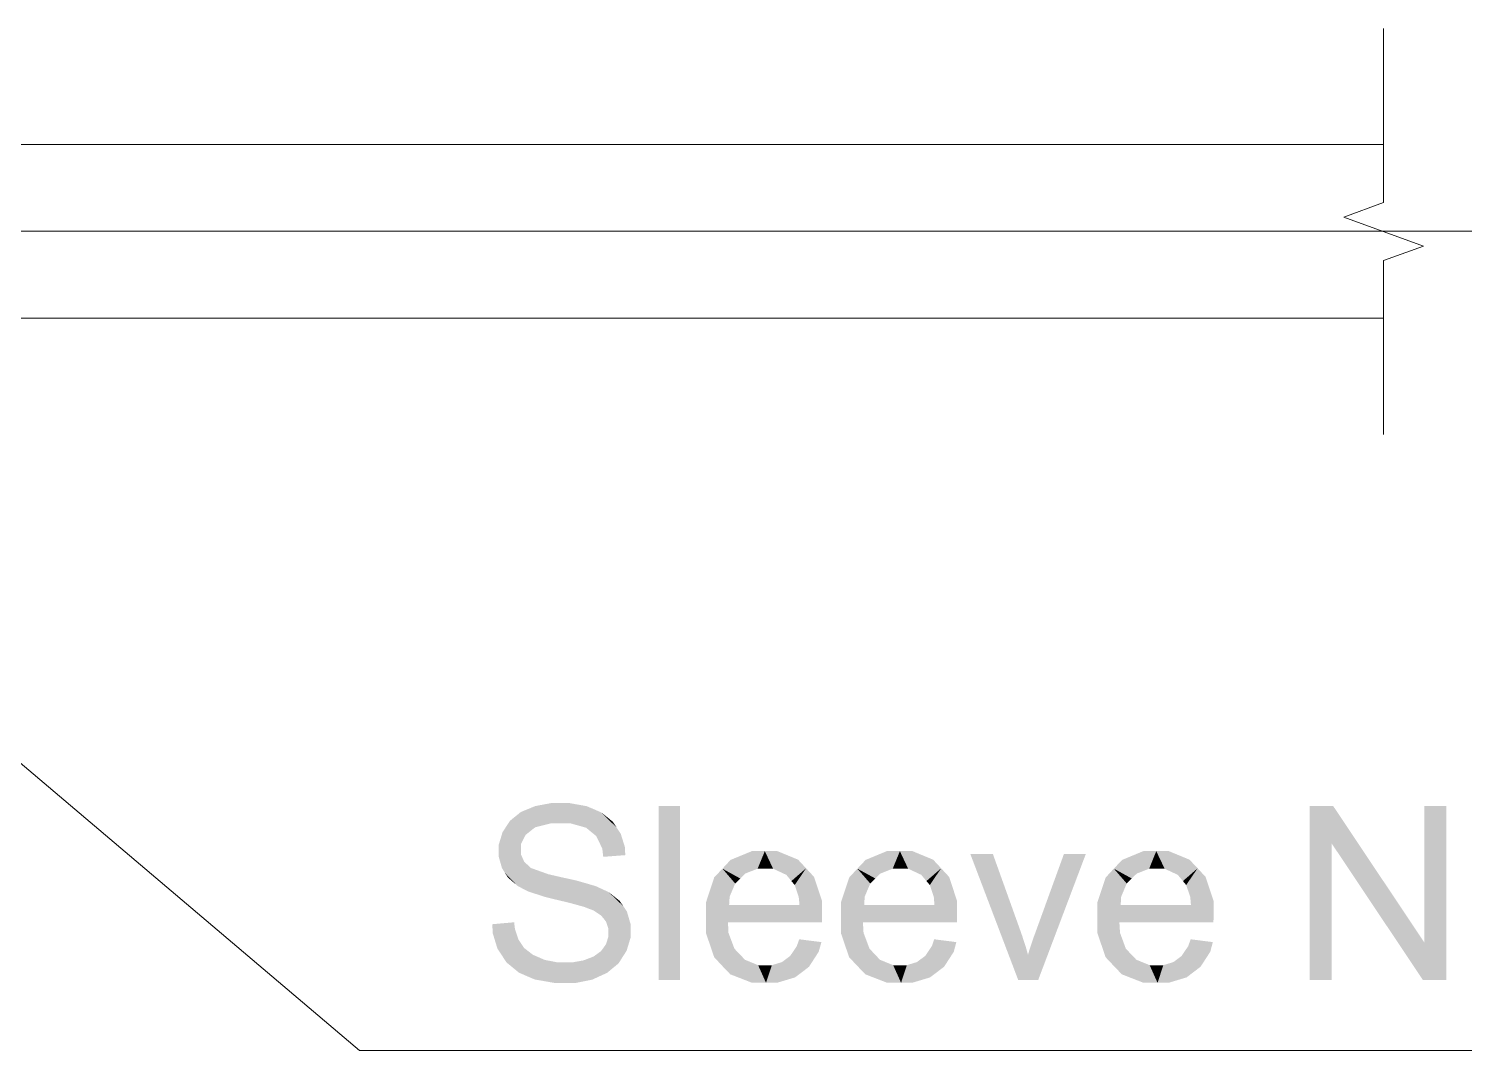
# Model space of a CAD drawing. Header units: millimetres. Extents: x 2 to 579, y 1 to 405.
# Drawn here: x 230.68 to 241.82, y 91.33 to 99.26 of the extents above; entities that cross this region are included whole.
import ezdxf

# ---------------------------------------------------------------- set-up
doc = ezdxf.new("R2010")
doc.units = ezdxf.units.MM
doc.linetypes.add('XKITLINE00', pattern=[0])
doc.layers.add('LinkedObject', color=7, linetype='Continuous', lineweight=0)

# ---------------------------------------------------------------- blocks, each defined once
blk = doc.blocks.new('*A4')
at = {"layer": 'LinkedObject'}
for points in [[(234.735, 93.246), (234.729, 93.088), (234.612, 93.223)], [(234.804, 93.246), (234.729, 93.088), (234.735, 93.246)], [(234.729, 93.088), (234.804, 93.246), (234.81, 93.088)], [(234.804, 93.246), (234.888, 93.088), (234.81, 93.088)], [(235.011, 93.222), (234.804, 93.246), (234.878, 93.246)], [(235.068, 93.198), (234.804, 93.246), (235.011, 93.222)], [(235.006, 93.055), (234.804, 93.246), (235.068, 93.198)], [(234.888, 93.088), (234.804, 93.246), (235.006, 93.055)], [(234.5, 93.177), (234.574, 93.029), (234.416, 93.109)], [(234.611, 93.058), (234.5, 93.177), (234.556, 93.2)], [(234.574, 93.029), (234.5, 93.177), (234.611, 93.058)], [(234.612, 93.223), (234.729, 93.088), (234.556, 93.2)], [(234.556, 93.2), (234.729, 93.088), (234.611, 93.058)], [(235.068, 93.198), (235.046, 93.022), (235.006, 93.055)], [(235.125, 93.173), (235.046, 93.022), (235.068, 93.198)], [(235.046, 93.022), (235.125, 93.173), (235.085, 92.99)], [(235.085, 92.99), (235.125, 93.173), (235.244, 93.055)], [(235.244, 93.055), (235.125, 93.173), (235.213, 93.102)], [(235.736, 93.223), (235.57, 91.873), (235.57, 93.223)], [(235.736, 91.873), (235.57, 91.873), (235.736, 93.223)], [(240.62, 93.223), (240.791, 92.933), (240.62, 91.873)], [(240.791, 92.933), (240.62, 93.223), (240.803, 93.223)], [(240.791, 92.933), (240.803, 93.223), (241.499, 91.873)], [(241.499, 91.873), (240.803, 93.223), (241.511, 92.163)], [(241.682, 93.223), (241.511, 92.163), (241.511, 93.223)], [(241.682, 91.873), (241.511, 92.163), (241.682, 93.223)], [(234.387, 93.065), (234.329, 92.874), (234.358, 93.02)], [(234.537, 92.999), (234.329, 92.874), (234.387, 93.065)], [(234.358, 93.02), (234.329, 92.874), (234.329, 92.925)], [(234.416, 93.109), (234.574, 93.029), (234.387, 93.065)], [(234.387, 93.065), (234.574, 93.029), (234.537, 92.999)], [(235.244, 93.055), (235.132, 92.893), (235.085, 92.99)], [(235.275, 93.008), (235.132, 92.893), (235.244, 93.055)], [(235.308, 92.902), (235.132, 92.893), (235.275, 93.008)], [(234.5, 92.927), (234.329, 92.874), (234.537, 92.999)], [(234.329, 92.874), (234.5, 92.927), (234.5, 92.885)], [(235.31, 92.842), (235.132, 92.893), (235.308, 92.902)], [(240.62, 91.873), (240.791, 92.933), (240.791, 91.873)], [(234.5, 92.849), (234.329, 92.874), (234.5, 92.885)], [(234.329, 92.874), (234.5, 92.849), (234.329, 92.827)], [(234.329, 92.827), (234.5, 92.849), (234.353, 92.743)], [(234.353, 92.743), (234.5, 92.849), (234.376, 92.705)], [(234.376, 92.705), (234.5, 92.849), (234.527, 92.789)], [(234.527, 92.789), (234.472, 92.605), (234.376, 92.705)], [(234.553, 92.766), (234.472, 92.605), (234.527, 92.789)], [(235.132, 92.893), (235.31, 92.842), (235.139, 92.829)], [(236.292, 92.873), (236.064, 92.737), (236.127, 92.805)], [(236.393, 92.873), (236.064, 92.737), (236.292, 92.873)], [(236.337, 92.737), (236.064, 92.737), (236.393, 92.873)], [(236.337, 92.737), (236.393, 92.873), (236.394, 92.737)], [(236.393, 92.873), (236.457, 92.737), (236.394, 92.737)], [(236.651, 92.807), (236.393, 92.873), (236.491, 92.873)], [(236.713, 92.74), (236.393, 92.873), (236.651, 92.807)], [(236.56, 92.689), (236.393, 92.873), (236.713, 92.74)], [(236.457, 92.737), (236.393, 92.873), (236.56, 92.689)], [(237.339, 92.873), (237.111, 92.737), (237.175, 92.805)], [(237.441, 92.873), (237.111, 92.737), (237.339, 92.873)], [(237.385, 92.737), (237.111, 92.737), (237.441, 92.873)], [(237.385, 92.737), (237.441, 92.873), (237.442, 92.737)], [(237.441, 92.873), (237.505, 92.737), (237.442, 92.737)], [(237.699, 92.807), (237.441, 92.873), (237.539, 92.873)], [(237.761, 92.74), (237.441, 92.873), (237.699, 92.807)], [(237.607, 92.689), (237.441, 92.873), (237.761, 92.74)], [(237.505, 92.737), (237.441, 92.873), (237.607, 92.689)], [(238.162, 92.852), (238.359, 91.873), (237.987, 92.852)], [(238.372, 92.266), (238.359, 91.873), (238.162, 92.852)], [(238.884, 92.852), (238.497, 92.254), (238.714, 92.852)], [(238.514, 91.873), (238.497, 92.254), (238.884, 92.852)], [(239.329, 92.873), (239.101, 92.737), (239.165, 92.805)], [(239.43, 92.873), (239.101, 92.737), (239.329, 92.873)], [(239.375, 92.737), (239.101, 92.737), (239.43, 92.873)], [(239.375, 92.737), (239.43, 92.873), (239.432, 92.737)], [(239.43, 92.873), (239.495, 92.737), (239.432, 92.737)], [(239.688, 92.807), (239.43, 92.873), (239.528, 92.873)], [(239.751, 92.74), (239.43, 92.873), (239.688, 92.807)], [(239.597, 92.689), (239.43, 92.873), (239.751, 92.74)], [(239.495, 92.737), (239.43, 92.873), (239.597, 92.689)], [(234.376, 92.705), (234.472, 92.605), (234.4, 92.668)], [(234.472, 92.605), (234.553, 92.766), (234.52, 92.579)], [(234.52, 92.579), (234.553, 92.766), (234.579, 92.742)], [(234.52, 92.579), (234.579, 92.742), (234.557, 92.56)], [(234.557, 92.56), (234.579, 92.742), (234.687, 92.518)], [(234.687, 92.518), (234.579, 92.742), (234.713, 92.694)], [(234.687, 92.518), (234.713, 92.694), (234.78, 92.495)], [(234.78, 92.495), (234.713, 92.694), (234.822, 92.669)], [(236.064, 92.737), (235.937, 92.477), (236, 92.669)], [(236.163, 92.622), (235.937, 92.477), (236.064, 92.737)], [(236.064, 92.737), (236.202, 92.661), (236.163, 92.622)], [(236.202, 92.661), (236.064, 92.737), (236.241, 92.699)], [(236.241, 92.699), (236.064, 92.737), (236.337, 92.737)], [(236.56, 92.689), (236.713, 92.74), (236.599, 92.641)], [(236.713, 92.74), (236.625, 92.61), (236.599, 92.641)], [(236.625, 92.61), (236.713, 92.74), (236.656, 92.518)], [(236.656, 92.518), (236.713, 92.74), (236.837, 92.485)], [(236.837, 92.485), (236.713, 92.74), (236.775, 92.673)], [(237.111, 92.737), (236.984, 92.477), (237.048, 92.669)], [(237.211, 92.622), (236.984, 92.477), (237.111, 92.737)], [(237.111, 92.737), (237.25, 92.661), (237.211, 92.622)], [(237.25, 92.661), (237.111, 92.737), (237.289, 92.699)], [(237.289, 92.699), (237.111, 92.737), (237.385, 92.737)], [(237.607, 92.689), (237.761, 92.74), (237.647, 92.641)], [(237.761, 92.74), (237.673, 92.61), (237.647, 92.641)], [(237.673, 92.61), (237.761, 92.74), (237.704, 92.518)], [(237.704, 92.518), (237.761, 92.74), (237.885, 92.485)], [(237.885, 92.485), (237.761, 92.74), (237.823, 92.673)], [(239.101, 92.737), (238.974, 92.477), (239.038, 92.669)], [(239.201, 92.622), (238.974, 92.477), (239.101, 92.737)], [(239.101, 92.737), (239.24, 92.661), (239.201, 92.622)], [(239.24, 92.661), (239.101, 92.737), (239.279, 92.699)], [(239.279, 92.699), (239.101, 92.737), (239.375, 92.737)], [(239.597, 92.689), (239.751, 92.74), (239.637, 92.641)], [(239.751, 92.74), (239.662, 92.61), (239.637, 92.641)], [(239.662, 92.61), (239.751, 92.74), (239.694, 92.518)], [(239.694, 92.518), (239.751, 92.74), (239.875, 92.485)], [(239.875, 92.485), (239.751, 92.74), (239.813, 92.673)], [(234.78, 92.495), (234.822, 92.669), (234.873, 92.473)], [(234.873, 92.473), (234.822, 92.669), (234.931, 92.645)], [(234.873, 92.473), (234.931, 92.645), (234.993, 92.44)], [(234.993, 92.44), (234.931, 92.645), (235.02, 92.429)], [(235.02, 92.429), (234.931, 92.645), (235.063, 92.413)], [(235.08, 92.602), (235.063, 92.413), (234.931, 92.645)], [(235.121, 92.583), (235.063, 92.413), (235.08, 92.602)], [(235.063, 92.413), (235.121, 92.583), (235.123, 92.373)], [(235.123, 92.373), (235.121, 92.583), (235.18, 92.556)], [(236.12, 92.52), (235.937, 92.477), (236.163, 92.622)], [(237.168, 92.52), (236.984, 92.477), (237.211, 92.622)], [(239.158, 92.52), (238.974, 92.477), (239.201, 92.622)], [(235.123, 92.373), (235.18, 92.556), (235.142, 92.35)], [(235.142, 92.35), (235.18, 92.556), (235.161, 92.326)], [(235.18, 92.556), (235.295, 92.446), (235.161, 92.326)], [(235.295, 92.446), (235.18, 92.556), (235.267, 92.487)], [(235.937, 92.477), (236.12, 92.52), (236.116, 92.456)], [(236.116, 92.456), (235.937, 92.354), (235.937, 92.477)], [(236.116, 92.456), (236.837, 92.364), (235.937, 92.354)], [(236.662, 92.456), (236.837, 92.364), (236.116, 92.456)], [(236.656, 92.518), (236.837, 92.485), (236.662, 92.456)], [(236.837, 92.364), (236.662, 92.456), (236.837, 92.485)], [(236.984, 92.477), (237.168, 92.52), (237.164, 92.456)], [(237.164, 92.456), (236.984, 92.354), (236.984, 92.477)], [(237.164, 92.456), (237.885, 92.364), (236.984, 92.354)], [(237.709, 92.456), (237.885, 92.364), (237.164, 92.456)], [(237.704, 92.518), (237.885, 92.485), (237.709, 92.456)], [(237.885, 92.364), (237.709, 92.456), (237.885, 92.485)], [(238.974, 92.477), (239.158, 92.52), (239.154, 92.456)], [(239.154, 92.456), (238.974, 92.354), (238.974, 92.477)], [(239.154, 92.456), (239.875, 92.364), (238.974, 92.354)], [(239.699, 92.456), (239.875, 92.364), (239.154, 92.456)], [(239.694, 92.518), (239.875, 92.485), (239.699, 92.456)], [(239.875, 92.364), (239.699, 92.456), (239.875, 92.485)], [(235.161, 92.326), (235.295, 92.446), (235.179, 92.271)], [(235.179, 92.271), (235.295, 92.446), (235.323, 92.404)], [(235.179, 92.271), (235.323, 92.404), (235.179, 92.239)], [(235.179, 92.239), (235.323, 92.404), (235.179, 92.208)], [(235.323, 92.404), (235.351, 92.254), (235.179, 92.208)], [(235.351, 92.254), (235.323, 92.404), (235.351, 92.308)], [(236.837, 92.357), (235.937, 92.354), (236.837, 92.364)], [(236.837, 92.335), (235.937, 92.354), (236.837, 92.357)], [(235.937, 92.354), (236.062, 91.983), (235.937, 92.235)], [(236.111, 92.239), (236.062, 91.983), (235.937, 92.354)], [(236.111, 92.239), (235.937, 92.354), (236.107, 92.32)], [(236.836, 92.32), (235.937, 92.354), (236.837, 92.335)], [(236.107, 92.32), (235.937, 92.354), (236.836, 92.32)], [(237.885, 92.357), (236.984, 92.354), (237.885, 92.364)], [(237.884, 92.335), (236.984, 92.354), (237.885, 92.357)], [(236.984, 92.354), (237.11, 91.983), (236.984, 92.235)], [(237.159, 92.239), (237.11, 91.983), (236.984, 92.354)], [(237.159, 92.239), (236.984, 92.354), (237.154, 92.32)], [(237.884, 92.32), (236.984, 92.354), (237.884, 92.335)], [(237.154, 92.32), (236.984, 92.354), (237.884, 92.32)], [(239.875, 92.357), (238.974, 92.354), (239.875, 92.364)], [(239.874, 92.335), (238.974, 92.354), (239.875, 92.357)], [(238.974, 92.354), (239.1, 91.983), (238.974, 92.235)], [(239.149, 92.239), (239.1, 91.983), (238.974, 92.354)], [(239.149, 92.239), (238.974, 92.354), (239.144, 92.32)], [(239.874, 92.32), (238.974, 92.354), (239.874, 92.335)], [(239.144, 92.32), (238.974, 92.354), (239.874, 92.32)], [(234.454, 92.27), (234.279, 92.306), (234.448, 92.321)], [(234.279, 92.306), (234.353, 92.064), (234.281, 92.239)], [(234.454, 92.27), (234.353, 92.064), (234.279, 92.306)], [(234.281, 92.239), (234.353, 92.064), (234.318, 92.117)], [(234.481, 92.187), (234.353, 92.064), (234.454, 92.27)], [(235.16, 92.15), (235.351, 92.254), (235.32, 92.099)], [(235.179, 92.208), (235.351, 92.254), (235.16, 92.15)], [(235.32, 92.099), (235.351, 92.254), (235.351, 92.2)], [(235.937, 92.235), (236.062, 91.983), (236, 92.05)], [(236.157, 92.116), (236.062, 91.983), (236.111, 92.239)], [(236.984, 92.235), (237.11, 91.983), (237.047, 92.05)], [(237.205, 92.116), (237.11, 91.983), (237.159, 92.239)], [(238.389, 92.218), (238.359, 91.873), (238.372, 92.266)], [(238.497, 92.254), (238.514, 91.873), (238.477, 92.2)], [(238.974, 92.235), (239.1, 91.983), (239.037, 92.05)], [(239.194, 92.116), (239.1, 91.983), (239.149, 92.239)], [(234.353, 92.064), (234.481, 92.187), (234.388, 92.01)], [(234.388, 92.01), (234.481, 92.187), (234.485, 91.93)], [(234.503, 92.155), (234.485, 91.93), (234.481, 92.187)], [(234.525, 92.122), (234.485, 91.93), (234.503, 92.155)], [(234.525, 92.122), (234.547, 91.903), (234.485, 91.93)], [(234.593, 92.069), (234.547, 91.903), (234.525, 92.122)], [(235.141, 92.123), (235.32, 92.099), (235.122, 92.097)], [(235.16, 92.15), (235.32, 92.099), (235.141, 92.123)], [(236.59, 92.06), (236.832, 92.167), (236.736, 91.976)], [(236.641, 92.136), (236.832, 92.167), (236.59, 92.06)], [(236.832, 92.167), (236.641, 92.136), (236.66, 92.189)], [(236.736, 91.976), (236.832, 92.167), (236.811, 92.092)], [(237.638, 92.06), (237.879, 92.167), (237.784, 91.976)], [(237.689, 92.136), (237.879, 92.167), (237.638, 92.06)], [(237.879, 92.167), (237.689, 92.136), (237.707, 92.189)], [(237.784, 91.976), (237.879, 92.167), (237.859, 92.092)], [(238.421, 92.119), (238.359, 91.873), (238.389, 92.218)], [(238.435, 92.068), (238.359, 91.873), (238.421, 92.119)], [(238.477, 92.2), (238.514, 91.873), (238.446, 92.107)], [(239.627, 92.06), (239.869, 92.167), (239.774, 91.976)], [(239.678, 92.136), (239.869, 92.167), (239.627, 92.06)], [(239.869, 92.167), (239.678, 92.136), (239.697, 92.189)], [(239.774, 91.976), (239.869, 92.167), (239.849, 92.092)], [(241.511, 92.163), (241.682, 91.873), (241.499, 91.873)], [(234.547, 91.903), (234.593, 92.069), (234.608, 91.877)], [(234.639, 92.049), (234.608, 91.877), (234.593, 92.069)], [(234.685, 92.029), (234.608, 91.877), (234.639, 92.049)], [(234.685, 92.029), (234.762, 91.85), (234.608, 91.877)], [(234.788, 92.009), (234.762, 91.85), (234.685, 92.029)], [(234.788, 92.009), (234.853, 91.85), (234.762, 91.85)], [(234.845, 92.009), (234.853, 91.85), (234.788, 92.009)], [(234.845, 92.009), (234.925, 91.85), (234.853, 91.85)], [(234.896, 92.009), (234.925, 91.85), (234.845, 92.009)], [(234.986, 92.025), (235.113, 91.903), (234.896, 92.009)], [(234.896, 92.009), (235.113, 91.903), (234.925, 91.85)], [(235.025, 92.04), (235.259, 92.003), (234.986, 92.025)], [(235.17, 91.929), (234.986, 92.025), (235.259, 92.003)], [(235.113, 91.903), (234.986, 92.025), (235.17, 91.929)], [(235.064, 92.055), (235.259, 92.003), (235.025, 92.04)], [(235.122, 92.097), (235.289, 92.051), (235.064, 92.055)], [(235.064, 92.055), (235.289, 92.051), (235.259, 92.003)], [(235.289, 92.051), (235.122, 92.097), (235.32, 92.099)], [(236.062, 91.983), (236.157, 92.116), (236.125, 91.917)], [(236.198, 92.073), (236.125, 91.917), (236.157, 92.116)], [(236.239, 92.03), (236.125, 91.917), (236.198, 92.073)], [(236.239, 92.03), (236.402, 91.851), (236.125, 91.917)], [(236.341, 91.988), (236.402, 91.851), (236.239, 92.03)], [(236.526, 92.012), (236.682, 91.934), (236.448, 91.988)], [(236.558, 92.036), (236.736, 91.976), (236.526, 92.012)], [(236.682, 91.934), (236.526, 92.012), (236.736, 91.976)], [(236.59, 92.06), (236.736, 91.976), (236.558, 92.036)], [(237.11, 91.983), (237.205, 92.116), (237.173, 91.917)], [(237.246, 92.073), (237.173, 91.917), (237.205, 92.116)], [(237.286, 92.03), (237.173, 91.917), (237.246, 92.073)], [(237.286, 92.03), (237.45, 91.851), (237.173, 91.917)], [(237.389, 91.988), (237.45, 91.851), (237.286, 92.03)], [(237.573, 92.012), (237.729, 91.934), (237.495, 91.988)], [(237.605, 92.036), (237.784, 91.976), (237.573, 92.012)], [(237.729, 91.934), (237.573, 92.012), (237.784, 91.976)], [(237.638, 92.06), (237.784, 91.976), (237.605, 92.036)], [(238.435, 92.068), (238.514, 91.873), (238.359, 91.873)], [(238.446, 92.107), (238.514, 91.873), (238.435, 92.068)], [(239.1, 91.983), (239.194, 92.116), (239.163, 91.917)], [(239.235, 92.073), (239.163, 91.917), (239.194, 92.116)], [(239.276, 92.03), (239.163, 91.917), (239.235, 92.073)], [(239.276, 92.03), (239.44, 91.851), (239.163, 91.917)], [(239.379, 91.988), (239.44, 91.851), (239.276, 92.03)], [(239.563, 92.012), (239.719, 91.934), (239.485, 91.988)], [(239.595, 92.036), (239.774, 91.976), (239.563, 92.012)], [(239.719, 91.934), (239.563, 92.012), (239.774, 91.976)], [(239.627, 92.06), (239.774, 91.976), (239.595, 92.036)], [(234.925, 91.85), (235.113, 91.903), (235.055, 91.876)], [(236.125, 91.917), (236.402, 91.851), (236.295, 91.851)], [(236.402, 91.988), (236.402, 91.851), (236.341, 91.988)], [(236.448, 91.988), (236.682, 91.934), (236.402, 91.851)], [(236.448, 91.988), (236.402, 91.851), (236.402, 91.988)], [(236.402, 91.851), (236.682, 91.934), (236.487, 91.851)], [(236.487, 91.851), (236.682, 91.934), (236.627, 91.893)], [(237.173, 91.917), (237.45, 91.851), (237.343, 91.851)], [(237.45, 91.988), (237.45, 91.851), (237.389, 91.988)], [(237.495, 91.988), (237.729, 91.934), (237.45, 91.851)], [(237.495, 91.988), (237.45, 91.851), (237.45, 91.988)], [(237.45, 91.851), (237.729, 91.934), (237.535, 91.851)], [(237.535, 91.851), (237.729, 91.934), (237.675, 91.893)], [(239.163, 91.917), (239.44, 91.851), (239.332, 91.851)], [(239.44, 91.988), (239.44, 91.851), (239.379, 91.988)], [(239.485, 91.988), (239.719, 91.934), (239.44, 91.851)], [(239.485, 91.988), (239.44, 91.851), (239.44, 91.988)], [(239.44, 91.851), (239.719, 91.934), (239.525, 91.851)], [(239.525, 91.851), (239.719, 91.934), (239.665, 91.893)]]:
    blk.add_hatch(color=7, dxfattribs=at).paths.add_polyline_path(points, flags=17)
at = {"layer": 'LinkedObject', "color": 7, "linetype": 'XKITLINE00', "lineweight": 0}
for p, q in [((241.194, 99.257), (241.194, 97.907)), ((212.06, 98.358), (241.194, 98.358)), ((241.194, 97.907), (240.885, 97.794)), ((240.885, 97.794), (241.503, 97.569)), ((241.503, 97.569), (241.194, 97.457)), ((241.194, 97.457), (241.194, 96.107)), ((241.194, 97.009), (212.06, 97.009))]:
    blk.add_line(p, q, dxfattribs=at)
at = {"layer": 'LinkedObject', "color": 6, "linetype": 'XKITLINE00', "lineweight": 0}
blk.add_line((230.353, 97.684), (243.527, 97.684), dxfattribs=at)
at = {"layer": 'LinkedObject', "color": 1, "linetype": 'XKITLINE00', "lineweight": 0}
for p, q in [((228.142, 95.653), (233.247, 91.327)), ((233.247, 91.327), (243.722, 91.327))]:
    blk.add_line(p, q, dxfattribs=at)

msp = doc.modelspace()

# ---------------------------------------------------------------- block references
at = {"lineweight": 0}
msp.add_blockref('*A4', (0, 0), dxfattribs=at)

doc.saveas('drawing.dxf')
